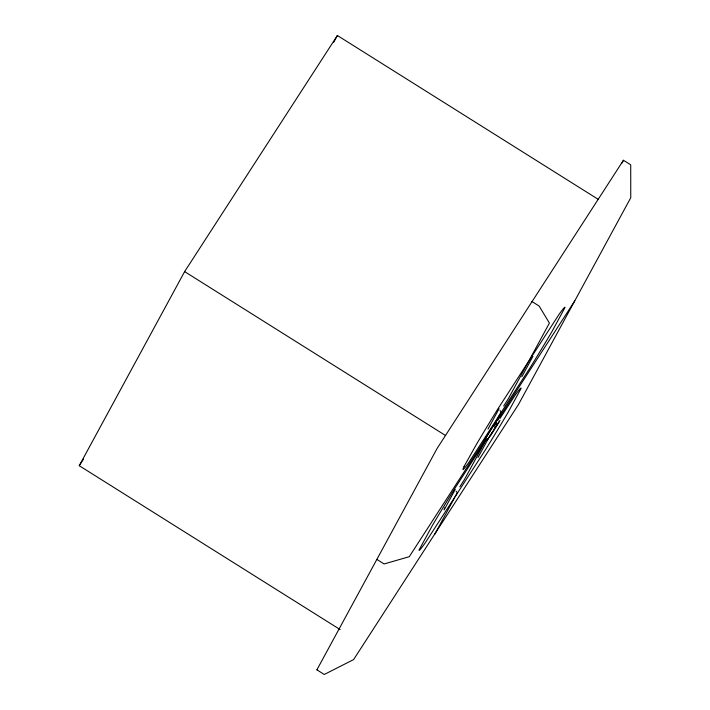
<?xml version="1.0" encoding="UTF-8"?>
<svg xmlns="http://www.w3.org/2000/svg" width="710" height="710" viewBox="0 0 710 710"><rect width="100%" height="100%" fill="white"/><g stroke="black" fill="none" stroke-linecap="round" stroke-linejoin="round"><path stroke-width="1.06" d="M444.558 507.828L444.176 509.824L455.27 489.394M340.179 629.61L79.245 465.707L184.627 271.611L337.383 35.5L598.317 199.404M333.7 42.289L337.383 35.5M622.031 163.078L623.442 160.265L630.72 164.835L630.755 197.735L518.469 404.531L353.598 659.599L324.204 674.5L316.917 669.796L437.12 448.418L623.442 160.265M488.018 429.071L499.112 408.64M434.609 534.523L454.64 497.63M455.119 496.743L457.329 492.678L456.139 491.276M485.01 441.709L464.535 479.41L459.832 486.811M495.278 422.796L498.535 416.788M498.97 415.998L501.171 411.924L499.982 410.522M528.852 360.955L508.378 398.656L503.674 406.058M529.376 359.979L549.416 323.077L539.147 306.054L531.879 301.484M477.999 457.542L488.56 438.088M521.841 376.788L532.935 356.358M490.468 435.842L492.403 432.283L487.61 439.685L485.391 440.777L486.217 439.259L488.436 438.168L493.219 430.766L495.154 427.198L494.542 425.68L496.583 422.53L497.195 424.048L495.26 427.615L500.053 420.205M492.5 432.692L499.228 421.722M79.245 465.707L83.46 459.192M483.927 441.292L409.271 556.702L384.11 563.962L376.841 559.391M574.754 300.907L500.089 416.317A16.366 0.479 -57.9 0 0 491.932 428.032A16.366 0.479 -57.9 0 0 483.989 441.886M485.48 440.821L454.285 489.279A95.823 2.796 -57.9 0 0 432.142 525.906L419.069 549.984A95.823 2.796 -57.9 0 0 425.015 543.185L485.844 449.173A95.823 2.796 -57.9 0 0 507.987 412.537L521.06 388.468A95.823 2.796 -57.9 0 0 515.114 395.266L499.902 418.536M316.935 669.929L317.334 669.441M184.627 271.611L445.56 435.523M499.884 416.628A15.957 0.461 -57.9 0 0 497.124 419.992L493.042 426.293A15.957 0.461 -57.9 0 0 484.193 441.558M498.793 418.563A15.957 0.461 -57.9 0 1 497.808 420.249M464.047 466.514L462.964 469.141A95.823 2.796 -57.9 0 0 468.911 462.343L529.731 368.33A95.823 2.796 -57.9 0 0 551.883 331.703L564.947 307.625A95.823 2.796 -57.9 0 0 559.01 314.423L498.18 408.436A95.823 2.796 -57.9 0 0 476.037 445.063L464.047 466.514"/></g></svg>
